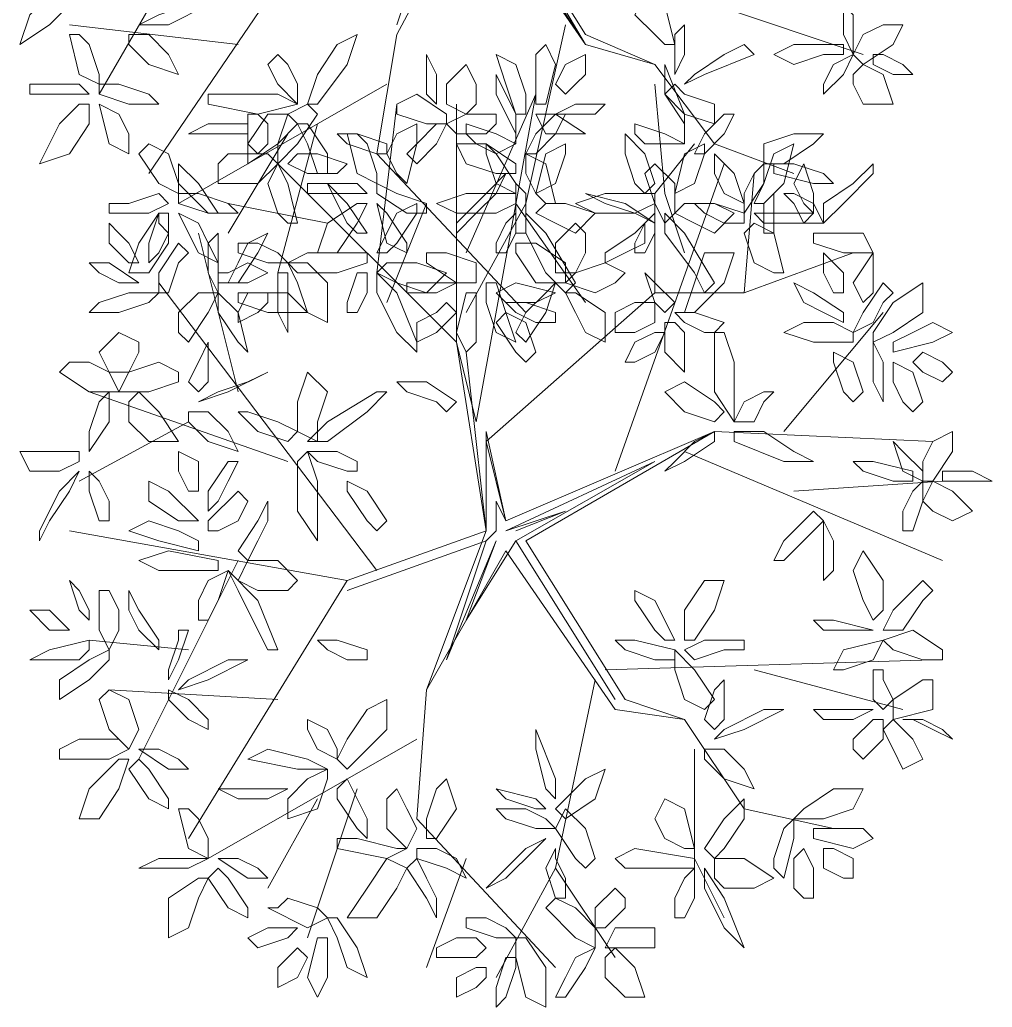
# Model space of a CAD drawing. Header units: millimetres. Extents: x 2529 to 2673, y 1639 to 1859.
# Drawn here: x 2563.107 to 2565.875, y 1702.096 to 1704.906 of the extents above; entities that cross this region are included whole.
import ezdxf

# ---------------------------------------------------------------- set-up
doc = ezdxf.new("R2010")
doc.units = ezdxf.units.MM
doc.layers.add('PDF_0', color=7, linetype='Continuous')

msp = doc.modelspace()

# ---------------------------------------------------------------- linework, layer by layer
at = {"layer": 'PDF_0', "lineweight": 9}
for points in [[(2564.1805, 1704.8918), (2564.3217, 1705.3154), (2564.237, 1705.8519), (2563.7286, 1706.3603)], [(2564.4064, 1705.3436), (2564.5476, 1705.4001), (2564.3782, 1705.3436), (2564.3499, 1705.4283), (2564.3782, 1705.3154), (2564.3499, 1705.2871), (2564.2087, 1704.9765), (2564.3782, 1705.3154), (2564.2652, 1705.0895), (2564.4064, 1705.3154), (2564.717, 1704.8353), (2564.4346, 1705.3154), (2564.717, 1704.8636), (2564.9147, 1704.7788)], [(2565.3101, 1704.4682), (2565.0841, 1704.5529), (2564.9147, 1704.7788), (2564.717, 1704.8353), (2564.4064, 1705.2871), (2564.1805, 1704.8636), (2564.124, 1704.5247), (2564.5476, 1704.0728)], [(2563.6439, 1705.2307), (2563.3333, 1704.6941)], [(2563.9546, 1705.1742), (2563.4745, 1704.4682)], [(2565.0841, 1704.9483), (2565.5077, 1704.8071)], [(2563.7286, 1704.8353), (2563.2486, 1704.8918)], [(2564.6606, 1704.8918), (2564.5476, 1704.3835), (2564.3782, 1704.0728)], [(2564.1522, 1704.7224), (2563.5592, 1704.3835)], [(2564.9147, 1704.7224), (2564.9429, 1704.4117), (2564.9994, 1704.2423)], [(2564.3782, 1704.2423), (2564.5758, 1704.6941), (2564.4064, 1703.7622), (2564.3499, 1703.9881), (2564.3499, 1704.6659)], [(2564.124, 1704.1858), (2564.1805, 1704.6659)], [(2563.9546, 1704.6094), (2563.8416, 1704.1858)], [(2563.8698, 1704.5812), (2563.7004, 1704.2988)], [(2565.1971, 1704.4682), (2565.1689, 1704.1293), (2564.9147, 1704.1293), (2564.9147, 1704.4117), (2565.0277, 1704.5529)], [(2565.423, 1702.6044), (2565.1689, 1702.6609), (2564.9994, 1702.915), (2564.8017, 1702.9433), (2564.4911, 1703.3951), (2564.2652, 1702.9997), (2564.4346, 1703.4516), (2564.3499, 1703.9881), (2563.8416, 1704.4964)], [(2564.8017, 1703.621), (2565.1124, 1704.4964)], [(2563.9828, 1704.327), (2563.7004, 1704.3835)], [(2564.2652, 1704.3835), (2564.1522, 1704.1011)], [(2564.5194, 1704.3835), (2564.717, 1704.1011)], [(2563.7286, 1703.8469), (2563.6157, 1704.2988)], [(2565.1689, 1704.1293), (2565.4795, 1704.2423)], [(2564.124, 1703.3386), (2563.5027, 1704.1576)], [(2564.9147, 1704.1293), (2564.4346, 1703.7057), (2564.4911, 1703.4798), (2565.0841, 1703.734), (2564.5476, 1703.4233), (2564.83, 1702.9715), (2564.9994, 1702.915)], [(2565.2818, 1703.734), (2565.5642, 1704.0728)], [(2564.3782, 1703.9599), (2564.4346, 1703.4516), (2564.4346, 1703.734), (2564.4911, 1703.4798), (2564.4629, 1703.5363), (2564.4629, 1703.4516), (2564.4346, 1703.4233), (2564.3217, 1703.0845), (2564.4629, 1703.4233), (2564.3782, 1703.1974), (2564.5194, 1703.4233), (2564.9147, 1703.6492), (2564.4911, 1703.4516), (2564.6606, 1703.508), (2564.5194, 1703.4516)], [(2563.8698, 1703.6492), (2563.305, 1703.8469)], [(2563.5874, 1703.7622), (2563.2768, 1703.5928)], [(2565.0841, 1703.734), (2565.7054, 1703.7057)], [(2564.9994, 1703.6775), (2565.7337, 1703.3669)], [(2565.3101, 1703.5645), (2565.7337, 1703.5928)], [(2563.2486, 1703.4516), (2564.0393, 1703.3104), (2563.5874, 1702.5761)], [(2564.4346, 1703.4516), (2564.0393, 1703.3104)], [(2564.4346, 1703.4233), (2564.0393, 1703.2821)], [(2564.5194, 1703.4233), (2564.8017, 1702.9715), (2564.5194, 1703.4233)], [(2563.7286, 1703.3669), (2563.4462, 1702.8021)], [(2563.5874, 1703.1127), (2563.305, 1703.1409)], [(2564.7735, 1703.0562), (2565.7054, 1703.0845)], [(2565.1971, 1703.0562), (2565.6207, 1702.9433)], [(2564.7453, 1703.028), (2564.6323, 1702.4914)], [(2563.8416, 1702.9715), (2563.3615, 1702.9997)], [(2564.2652, 1702.9997), (2564.237, 1702.6326), (2564.6323, 1702.209)], [(2564.237, 1702.8585), (2563.6439, 1702.5197)], [(2565.0277, 1702.8303), (2565.0277, 1702.5197), (2565.1124, 1702.3502)], [(2564.0675, 1702.7173), (2563.9263, 1702.2937)], [(2563.9546, 1702.6891), (2563.8134, 1702.4349)], [(2564.3782, 1702.5197), (2564.2652, 1702.209)], [(2564.8017, 1702.2373), (2564.6323, 1702.4914), (2564.4629, 1702.1808)]]:
    msp.add_lwpolyline(points, dxfattribs=at)
for points in [[(2563.2486, 1705.0048), (2563.2768, 1704.9765), (2563.1921, 1704.8918), (2563.1074, 1704.8353), (2563.1356, 1704.92), (2563.1921, 1704.9765)], [(2563.5874, 1704.9483), (2563.5027, 1704.92), (2563.4462, 1704.8918), (2563.531, 1704.8918), (2563.6439, 1704.9483), (2563.6439, 1704.9765)], [(2564.9147, 1704.8636), (2564.8582, 1704.92), (2564.8865, 1704.9765), (2564.9429, 1704.9483), (2564.9712, 1704.8353), (2564.9429, 1704.8353)], [(2565.4795, 1704.92), (2565.4513, 1704.9483), (2565.4513, 1704.8636), (2565.4795, 1704.8071), (2565.4795, 1704.8353)], [(2564.9712, 1704.8636), (2564.9994, 1704.8918), (2564.9994, 1704.8071), (2564.9712, 1704.7506), (2564.9712, 1704.7788)], [(2565.5077, 1704.8636), (2565.5642, 1704.8918), (2565.6207, 1704.8918), (2565.5925, 1704.8353), (2565.5077, 1704.7788), (2565.4795, 1704.8071)], [(2563.305, 1704.8353), (2563.3333, 1704.7506), (2563.3333, 1704.7224), (2563.2768, 1704.7506), (2563.2486, 1704.8636), (2563.2768, 1704.8636)], [(2563.418, 1704.8636), (2563.418, 1704.8353), (2563.4745, 1704.7788), (2563.5592, 1704.7506), (2563.531, 1704.8071), (2563.4745, 1704.8636)], [(2563.9546, 1704.7506), (2564.011, 1704.8353), (2564.0675, 1704.8636), (2564.0393, 1704.7788), (2563.9546, 1704.6659), (2563.9263, 1704.6659)], [(2564.5758, 1704.7224), (2564.5758, 1704.8071), (2564.6041, 1704.8353), (2564.6323, 1704.7788), (2564.6041, 1704.6659), (2564.5758, 1704.6659)], [(2565.1124, 1704.8071), (2565.0277, 1704.7506), (2564.9994, 1704.7224), (2565.0559, 1704.7506), (2565.1971, 1704.8071), (2565.1689, 1704.8353)], [(2565.3948, 1704.8071), (2565.3101, 1704.7788), (2565.2536, 1704.8071), (2565.3101, 1704.8353), (2565.4513, 1704.8353), (2565.4513, 1704.8071)], [(2563.8416, 1704.8071), (2563.8134, 1704.7788), (2563.8416, 1704.7224), (2563.8981, 1704.6659), (2563.8981, 1704.7224), (2563.8698, 1704.7788)], [(2564.2934, 1704.6659), (2564.2934, 1704.7506), (2564.2652, 1704.8071), (2564.2652, 1704.7788), (2564.2652, 1704.6941)], [(2564.5476, 1704.6376), (2564.5194, 1704.6376), (2564.4911, 1704.7224), (2564.4629, 1704.8071), (2564.5194, 1704.7788), (2564.5476, 1704.6941)], [(2564.6606, 1704.6941), (2564.6323, 1704.7224), (2564.6606, 1704.7788), (2564.717, 1704.8071), (2564.717, 1704.7506), (2564.6888, 1704.7224)], [(2565.3948, 1704.7224), (2565.3948, 1704.6941), (2565.4513, 1704.7506), (2565.4795, 1704.8071), (2565.423, 1704.7788)], [(2565.536, 1704.8071), (2565.536, 1704.7788), (2565.5925, 1704.7506), (2565.6489, 1704.7506), (2565.6207, 1704.7788), (2565.5642, 1704.8071)], [(2564.3782, 1704.6376), (2564.3217, 1704.6659), (2564.3217, 1704.7224), (2564.3782, 1704.7788), (2564.4064, 1704.7224), (2564.4064, 1704.6659)], [(2564.9429, 1704.6941), (2564.9994, 1704.6094), (2564.9994, 1704.5529), (2564.9994, 1704.6376), (2564.9429, 1704.7788), (2564.9429, 1704.7506)], [(2565.4795, 1704.7506), (2565.5077, 1704.7788), (2565.5642, 1704.7506), (2565.5925, 1704.6659), (2565.5077, 1704.6659), (2565.4795, 1704.7224)], [(2564.4629, 1704.6941), (2564.4629, 1704.7506), (2564.5194, 1704.6376), (2564.5194, 1704.5529), (2564.5194, 1704.5812)], [(2563.1921, 1704.7224), (2563.2768, 1704.7224), (2563.305, 1704.6941), (2563.2486, 1704.6941), (2563.1356, 1704.6941), (2563.1356, 1704.7224)], [(2563.3898, 1704.7224), (2563.4745, 1704.6941), (2563.5027, 1704.6659), (2563.418, 1704.6659), (2563.3333, 1704.6941), (2563.3333, 1704.7224)], [(2564.9712, 1704.7224), (2564.9429, 1704.6941), (2564.9994, 1704.6376), (2565.0841, 1704.6094), (2565.0841, 1704.6659), (2564.9994, 1704.6941)], [(2563.7004, 1704.6941), (2563.8416, 1704.6941), (2563.8981, 1704.6659), (2563.7851, 1704.6376), (2563.6439, 1704.6659), (2563.6439, 1704.6941)], [(2564.2652, 1704.6094), (2564.1805, 1704.6376), (2564.1805, 1704.6659), (2564.237, 1704.6941), (2564.3217, 1704.6376), (2564.3217, 1704.6094)], [(2563.305, 1704.6659), (2563.2768, 1704.6659), (2563.2203, 1704.6094), (2563.1638, 1704.4964), (2563.2486, 1704.5247), (2563.305, 1704.6094)], [(2563.3898, 1704.6376), (2563.3333, 1704.6659), (2563.3615, 1704.5529), (2563.418, 1704.5247), (2563.418, 1704.5812)], [(2563.9263, 1704.6659), (2563.9546, 1704.6376), (2563.8981, 1704.5529), (2563.8416, 1704.4964), (2563.8416, 1704.5529), (2563.8698, 1704.6376)], [(2564.7453, 1704.6376), (2564.7735, 1704.6659), (2564.6888, 1704.6659), (2564.6323, 1704.6376), (2564.6888, 1704.6376)], [(2563.8134, 1704.6094), (2563.8134, 1704.5529), (2563.7851, 1704.5247), (2563.7569, 1704.5529), (2563.7569, 1704.6376), (2563.7851, 1704.6376)], [(2563.8698, 1704.6376), (2563.8981, 1704.6094), (2563.8416, 1704.5529), (2563.7569, 1704.4964), (2563.7569, 1704.5529), (2563.8134, 1704.6376)], [(2564.4346, 1704.5812), (2564.3499, 1704.5812), (2564.3217, 1704.6094), (2564.3782, 1704.6376), (2564.4629, 1704.6376), (2564.4629, 1704.6094)], [(2564.5476, 1704.5247), (2564.5758, 1704.5247), (2564.6323, 1704.5812), (2564.6606, 1704.6376), (2564.6323, 1704.6376), (2564.5758, 1704.5812)], [(2564.6606, 1704.5812), (2564.717, 1704.5812), (2564.6323, 1704.6376), (2564.5758, 1704.6376), (2564.6041, 1704.5812)], [(2565.0277, 1704.5247), (2565.0559, 1704.5247), (2565.1124, 1704.5812), (2565.1406, 1704.6376), (2565.1124, 1704.6376), (2565.0559, 1704.5812)], [(2563.7004, 1704.5812), (2563.6157, 1704.5812), (2563.5874, 1704.5812), (2563.6439, 1704.6094), (2563.7569, 1704.6094), (2563.7569, 1704.5812)], [(2563.9263, 1704.5529), (2563.9546, 1704.4682), (2563.9828, 1704.4682), (2563.9828, 1704.5247), (2563.9263, 1704.6094), (2563.8981, 1704.6094)], [(2564.1522, 1704.5247), (2564.1805, 1704.5812), (2564.237, 1704.6094), (2564.237, 1704.5529), (2564.2087, 1704.44), (2564.1805, 1704.4682)], [(2564.237, 1704.5529), (2564.2934, 1704.6094), (2564.3217, 1704.6094), (2564.2934, 1704.5529), (2564.237, 1704.4964), (2564.2087, 1704.5247)], [(2564.4064, 1704.5529), (2564.4629, 1704.5247), (2564.5194, 1704.5529), (2564.4629, 1704.5812), (2564.3782, 1704.6094), (2564.3782, 1704.5812)], [(2564.8865, 1704.5529), (2564.9429, 1704.5529), (2564.9994, 1704.5529), (2564.9429, 1704.5812), (2564.8582, 1704.6094), (2564.8582, 1704.5812)], [(2564.124, 1704.5247), (2564.0393, 1704.5529), (2564.011, 1704.5812), (2564.0675, 1704.5812), (2564.1522, 1704.5529), (2564.1522, 1704.5247)], [(2564.0958, 1704.5529), (2564.124, 1704.4682), (2564.124, 1704.44), (2564.0675, 1704.4682), (2564.0393, 1704.5812), (2564.0675, 1704.5812)], [(2564.8582, 1704.44), (2564.83, 1704.5247), (2564.83, 1704.5812), (2564.8865, 1704.5247), (2564.9147, 1704.44), (2564.8865, 1704.4117)], [(2565.2253, 1704.4964), (2565.2253, 1704.5529), (2565.3101, 1704.5812), (2565.3948, 1704.5812), (2565.3665, 1704.5529), (2565.2818, 1704.4964)], [(2563.531, 1704.5247), (2563.5592, 1704.44), (2563.5592, 1704.4117), (2563.5027, 1704.44), (2563.4462, 1704.5247), (2563.4745, 1704.5529)], [(2564.5194, 1704.4682), (2564.5194, 1704.4964), (2564.4346, 1704.5529), (2564.3499, 1704.5529), (2564.3782, 1704.4964), (2564.4629, 1704.4682)], [(2564.4629, 1704.44), (2564.4346, 1704.5247), (2564.4346, 1704.5529), (2564.4629, 1704.5247), (2564.5194, 1704.44), (2564.5194, 1704.4117)], [(2564.6323, 1704.44), (2564.5758, 1704.4117), (2564.6041, 1704.5247), (2564.6606, 1704.5529), (2564.6606, 1704.5247)], [(2565.0277, 1704.44), (2564.9712, 1704.4117), (2564.9994, 1704.5247), (2565.0559, 1704.5529), (2565.0559, 1704.5247)], [(2565.1971, 1704.3835), (2565.2253, 1704.3835), (2565.2818, 1704.44), (2565.3101, 1704.5529), (2565.2536, 1704.5247), (2565.2253, 1704.44)], [(2563.7004, 1704.5247), (2563.8134, 1704.5247), (2563.8416, 1704.4964), (2563.7851, 1704.44), (2563.6722, 1704.44), (2563.6722, 1704.4964)], [(2563.8698, 1704.4964), (2563.8981, 1704.5247), (2563.9546, 1704.5247), (2564.0393, 1704.4964), (2564.011, 1704.4682), (2563.9263, 1704.4682)], [(2564.5758, 1704.4117), (2564.5476, 1704.4682), (2564.5476, 1704.5247), (2564.6041, 1704.4964), (2564.6323, 1704.3835), (2564.6041, 1704.3835)], [(2565.1124, 1704.4117), (2565.1689, 1704.3835), (2565.1406, 1704.4682), (2565.0841, 1704.5247), (2565.0841, 1704.4682)], [(2563.6157, 1704.3835), (2563.5592, 1704.44), (2563.5592, 1704.4964), (2563.6157, 1704.44), (2563.6722, 1704.3552), (2563.6439, 1704.3552)], [(2563.8416, 1704.3552), (2563.8134, 1704.44), (2563.8416, 1704.4964), (2563.8698, 1704.44), (2563.8981, 1704.327), (2563.8698, 1704.327)], [(2564.9429, 1704.327), (2564.9712, 1704.3552), (2564.9712, 1704.44), (2564.9147, 1704.4964), (2564.8865, 1704.4682), (2564.9147, 1704.3835)], [(2565.1689, 1704.4117), (2565.1689, 1704.3552), (2565.2253, 1704.44), (2565.2253, 1704.4964), (2565.1971, 1704.4682)], [(2565.3101, 1704.4964), (2565.3948, 1704.4682), (2565.423, 1704.44), (2565.3665, 1704.44), (2565.2536, 1704.4682), (2565.2536, 1704.4964)], [(2565.3101, 1704.44), (2565.3383, 1704.4964), (2565.3665, 1704.4117), (2565.3665, 1704.3552), (2565.3383, 1704.3835)], [(2565.4795, 1704.44), (2565.3948, 1704.3835), (2565.3948, 1704.327), (2565.4513, 1704.3835), (2565.536, 1704.4682), (2565.536, 1704.4964)], [(2564.4064, 1704.3552), (2564.4629, 1704.4117), (2564.4911, 1704.4682), (2564.4346, 1704.4117), (2564.3499, 1704.327), (2564.3499, 1704.2988)], [(2563.9828, 1704.44), (2564.0675, 1704.44), (2564.0958, 1704.4117), (2564.0393, 1704.4117), (2563.9263, 1704.4117), (2563.9263, 1704.44)], [(2564.0393, 1704.327), (2564.011, 1704.3835), (2563.9828, 1704.44), (2564.0393, 1704.3835), (2564.0958, 1704.2988), (2564.0675, 1704.2988)], [(2564.1805, 1704.4117), (2564.2652, 1704.3835), (2564.2652, 1704.3552), (2564.2087, 1704.3552), (2564.124, 1704.4117), (2564.124, 1704.44)], [(2564.5476, 1704.327), (2564.5476, 1704.4117), (2564.5194, 1704.44), (2564.5194, 1704.3835), (2564.5194, 1704.2988), (2564.5476, 1704.2988)], [(2563.418, 1704.3835), (2563.5027, 1704.4117), (2563.531, 1704.3835), (2563.4745, 1704.3552), (2563.3615, 1704.3552), (2563.3615, 1704.3835)], [(2563.6157, 1704.4117), (2563.7004, 1704.3835), (2563.7286, 1704.3552), (2563.6439, 1704.3552), (2563.5592, 1704.3835), (2563.5592, 1704.4117)], [(2564.4629, 1704.3552), (2564.3499, 1704.3552), (2564.2934, 1704.3835), (2564.3782, 1704.4117), (2564.5194, 1704.4117), (2564.5194, 1704.3835)], [(2564.8582, 1704.3552), (2564.7453, 1704.3552), (2564.6888, 1704.3835), (2564.7735, 1704.4117), (2564.9147, 1704.4117), (2564.9147, 1704.3835)], [(2564.7735, 1704.3835), (2564.717, 1704.4117), (2564.83, 1704.3835), (2564.9147, 1704.327), (2564.8582, 1704.3552)], [(2565.2253, 1704.327), (2565.2253, 1704.3835), (2565.2536, 1704.4117), (2565.2536, 1704.3835), (2565.2536, 1704.2988), (2565.2253, 1704.2988)], [(2565.2818, 1704.4117), (2565.3101, 1704.4117), (2565.3665, 1704.3835), (2565.3948, 1704.327), (2565.3383, 1704.327), (2565.3101, 1704.3835)], [(2564.0958, 1704.3835), (2564.0675, 1704.3835), (2563.9828, 1704.327), (2563.9546, 1704.2423), (2564.011, 1704.2423), (2564.0675, 1704.327)], [(2564.1805, 1704.2705), (2564.237, 1704.3552), (2564.237, 1704.3835), (2564.1805, 1704.3552), (2564.124, 1704.2423), (2564.1522, 1704.2423)], [(2564.1522, 1704.3552), (2564.124, 1704.3835), (2564.1522, 1704.2705), (2564.2087, 1704.2423), (2564.2087, 1704.2705)], [(2564.5758, 1704.3552), (2564.6041, 1704.3835), (2564.6606, 1704.3835), (2564.7453, 1704.3552), (2564.6888, 1704.2988), (2564.6323, 1704.327)], [(2564.9712, 1704.3552), (2564.9994, 1704.3835), (2565.0841, 1704.3835), (2565.1406, 1704.3552), (2565.0841, 1704.2988), (2565.0277, 1704.327)], [(2565.1124, 1704.327), (2565.0559, 1704.3552), (2565.0277, 1704.3835), (2565.0841, 1704.3835), (2565.1689, 1704.3552), (2565.1689, 1704.327)], [(2563.531, 1704.3552), (2563.5027, 1704.3552), (2563.4462, 1704.2705), (2563.418, 1704.1858), (2563.4745, 1704.1858), (2563.531, 1704.2705)], [(2563.531, 1704.2988), (2563.5027, 1704.2423), (2563.4745, 1704.214), (2563.4745, 1704.2705), (2563.5027, 1704.3552), (2563.5027, 1704.327)], [(2563.6157, 1704.327), (2563.5592, 1704.3552), (2563.6157, 1704.2423), (2563.6722, 1704.214), (2563.6439, 1704.2705)], [(2564.4629, 1704.2423), (2564.4911, 1704.2423), (2564.5194, 1704.2988), (2564.5194, 1704.3552), (2564.4911, 1704.327), (2564.4629, 1704.2705)], [(2564.6041, 1704.1858), (2564.5476, 1704.2988), (2564.5476, 1704.3552), (2564.6041, 1704.2988), (2564.6888, 1704.1576), (2564.6606, 1704.1293)], [(2564.8582, 1704.2423), (2564.8865, 1704.2423), (2564.9147, 1704.2988), (2564.9147, 1704.3552), (2564.8865, 1704.327), (2564.8582, 1704.2705)], [(2565.0277, 1704.1858), (2564.9429, 1704.2988), (2564.9429, 1704.3552), (2564.9994, 1704.2988), (2565.0841, 1704.1576), (2565.0559, 1704.1293)], [(2565.3383, 1704.327), (2565.3665, 1704.3552), (2565.2536, 1704.3552), (2565.1971, 1704.3552), (2565.2253, 1704.327)], [(2563.4462, 1704.214), (2563.418, 1704.214), (2563.3615, 1704.2705), (2563.3615, 1704.327), (2563.3898, 1704.2988), (2563.418, 1704.2705)], [(2564.717, 1704.2423), (2564.6888, 1704.1858), (2564.6323, 1704.1858), (2564.6323, 1704.2705), (2564.6888, 1704.327), (2564.717, 1704.2988)], [(2564.83, 1704.2423), (2564.8865, 1704.2705), (2564.8865, 1704.327), (2564.8582, 1704.2988), (2564.7735, 1704.2423), (2564.7735, 1704.214)], [(2565.1971, 1704.214), (2565.1689, 1704.2988), (2565.1971, 1704.327), (2565.2536, 1704.2988), (2565.2818, 1704.1858), (2565.2536, 1704.1858)], [(2563.6439, 1704.1858), (2563.6439, 1704.2705), (2563.6722, 1704.2988), (2563.6722, 1704.2423), (2563.6722, 1704.1576), (2563.6722, 1704.1293)], [(2563.7286, 1704.214), (2563.7569, 1704.2705), (2563.8134, 1704.2988), (2563.7851, 1704.2423), (2563.7286, 1704.1576), (2563.7004, 1704.1576)], [(2565.3665, 1704.2988), (2565.3665, 1704.2705), (2565.4513, 1704.2423), (2565.536, 1704.2423), (2565.5077, 1704.2988), (2565.423, 1704.2988)], [(2563.5592, 1704.214), (2563.531, 1704.1293), (2563.5027, 1704.1293), (2563.5027, 1704.1858), (2563.5592, 1704.2705), (2563.5874, 1704.2423)], [(2563.7851, 1704.2705), (2563.8416, 1704.2423), (2563.8698, 1704.214), (2563.8134, 1704.214), (2563.7286, 1704.2423), (2563.7286, 1704.2705)], [(2564.5758, 1704.2705), (2564.6606, 1704.214), (2564.6606, 1704.1576), (2564.5758, 1704.1576), (2564.5194, 1704.2423), (2564.5194, 1704.2705)], [(2564.011, 1704.1858), (2563.8981, 1704.1858), (2563.8698, 1704.214), (2563.9263, 1704.2423), (2564.0958, 1704.2423), (2564.0958, 1704.214)], [(2564.3217, 1704.2423), (2564.4064, 1704.214), (2564.4064, 1704.1576), (2564.3499, 1704.1576), (2564.2652, 1704.214), (2564.2652, 1704.2423)], [(2564.9994, 1704.0728), (2565.0277, 1704.0728), (2565.1124, 1704.1576), (2565.1406, 1704.2423), (2565.0559, 1704.2423), (2565.0277, 1704.1576)], [(2565.4513, 1704.1293), (2565.423, 1704.1293), (2565.3948, 1704.1858), (2565.3948, 1704.2423), (2565.423, 1704.214), (2565.4513, 1704.1858)], [(2565.536, 1704.1858), (2565.536, 1704.2423), (2565.4795, 1704.1576), (2565.5077, 1704.1011), (2565.536, 1704.1293)], [(2563.3898, 1704.1576), (2563.4462, 1704.1576), (2563.3615, 1704.214), (2563.305, 1704.214), (2563.3333, 1704.1858)], [(2563.7004, 1704.1858), (2563.7569, 1704.214), (2563.8134, 1704.1858), (2563.7569, 1704.1576), (2563.6722, 1704.1576), (2563.6722, 1704.1858)], [(2563.8698, 1704.214), (2563.9263, 1704.214), (2563.9828, 1704.1576), (2563.9828, 1704.0446), (2563.9263, 1704.0728), (2563.8981, 1704.1576)], [(2564.124, 1704.1858), (2564.1522, 1704.214), (2564.237, 1704.214), (2564.3217, 1704.1858), (2564.2652, 1704.1293), (2564.1805, 1704.1576)], [(2564.83, 1704.1858), (2564.8017, 1704.1576), (2564.7453, 1704.1293), (2564.6606, 1704.1576), (2564.6888, 1704.1858), (2564.7735, 1704.214)], [(2563.8698, 1704.1293), (2563.8698, 1704.0446), (2563.8698, 1704.0164), (2563.8416, 1704.0728), (2563.8416, 1704.1858), (2563.8698, 1704.1858)], [(2564.0393, 1704.0728), (2564.0675, 1704.0728), (2564.0958, 1704.1293), (2564.0958, 1704.1858), (2564.0675, 1704.1858), (2564.0393, 1704.1011)], [(2564.1805, 1704.0164), (2564.124, 1704.1293), (2564.124, 1704.1858), (2564.1805, 1704.1293), (2564.237, 1703.9881), (2564.237, 1703.9599)], [(2564.9147, 1704.1576), (2564.8865, 1704.1858), (2564.9147, 1704.1011), (2564.9429, 1704.0728), (2564.9712, 1704.1011)], [(2564.237, 1704.1576), (2564.3217, 1704.1576), (2564.3499, 1704.1576), (2564.2934, 1704.1293), (2564.2087, 1704.1293), (2564.2087, 1704.1576)], [(2564.4346, 1704.1576), (2564.4629, 1704.1576), (2564.4911, 1704.0728), (2564.5194, 1703.9881), (2564.4629, 1704.0164), (2564.4346, 1704.1011)], [(2564.5758, 1704.1011), (2564.6323, 1704.1293), (2564.5194, 1704.1576), (2564.4629, 1704.1293), (2564.4911, 1704.1011)], [(2564.5476, 1704.0728), (2564.6041, 1704.1293), (2564.6323, 1704.1576), (2564.6041, 1704.0728), (2564.5476, 1703.9881), (2564.5194, 1704.0164)], [(2565.3948, 1704.0728), (2565.3383, 1704.1011), (2565.3101, 1704.1576), (2565.3665, 1704.1293), (2565.4513, 1704.0728), (2565.4513, 1704.0446)], [(2565.5642, 1704.1011), (2565.536, 1704.0446), (2565.4795, 1704.0164), (2565.5077, 1704.0728), (2565.5642, 1704.1576), (2565.5925, 1704.1293)], [(2565.536, 1703.9881), (2565.536, 1704.0164), (2565.5925, 1704.1011), (2565.6772, 1704.1576), (2565.6772, 1704.0728), (2565.5925, 1704.0164)], [(2563.5027, 1704.1293), (2563.4745, 1704.1011), (2563.3898, 1704.0728), (2563.305, 1704.0728), (2563.3333, 1704.1011), (2563.418, 1704.1293)], [(2563.5592, 1704.0728), (2563.6157, 1704.1293), (2563.6722, 1704.1293), (2563.6439, 1704.0728), (2563.5874, 1703.9881), (2563.5592, 1704.0164)], [(2563.7286, 1703.9881), (2563.7569, 1703.9599), (2563.7286, 1704.0728), (2563.6722, 1704.1293), (2563.6722, 1704.0728)], [(2563.7286, 1704.1293), (2563.7286, 1704.1011), (2563.8134, 1704.0728), (2563.9263, 1704.0728), (2563.8698, 1704.1293), (2563.7851, 1704.1293)], [(2563.8134, 1704.1293), (2563.8134, 1704.1011), (2563.7851, 1704.0728), (2563.7286, 1704.0446), (2563.7286, 1704.0728), (2563.7569, 1704.1293)], [(2564.4064, 1704.0728), (2564.4064, 1703.9881), (2564.3782, 1703.9599), (2564.3499, 1704.0164), (2564.3782, 1704.1293), (2564.4064, 1704.1293)], [(2564.6606, 1704.1293), (2564.6888, 1704.1293), (2564.7735, 1704.0728), (2564.7735, 1703.9881), (2564.717, 1704.0164), (2564.6888, 1704.0728)], [(2564.3217, 1704.1011), (2564.3499, 1704.0728), (2564.2934, 1704.0164), (2564.237, 1703.9881), (2564.237, 1704.0446), (2564.2934, 1704.0728)], [(2564.5758, 1704.0446), (2564.5194, 1704.0728), (2564.4911, 1704.1011), (2564.5476, 1704.1011), (2564.6323, 1704.0728), (2564.6323, 1704.0446)], [(2564.9147, 1704.1011), (2564.9147, 1704.0446), (2564.8582, 1704.0164), (2564.8017, 1704.0164), (2564.8017, 1704.0728), (2564.8582, 1704.1011)], [(2564.5194, 1703.9599), (2564.4629, 1704.0446), (2564.4911, 1704.0728), (2564.5476, 1704.0446), (2564.5758, 1703.9599), (2564.5476, 1703.9316)], [(2565.0559, 1704.0164), (2564.9994, 1704.0446), (2564.9712, 1704.0728), (2565.0277, 1704.0728), (2565.1124, 1704.0446), (2565.0841, 1704.0164)], [(2564.9994, 1704.0164), (2564.9994, 1703.9316), (2564.9994, 1703.9034), (2564.9429, 1703.9599), (2564.9429, 1704.0446), (2564.9712, 1704.0446)], [(2565.4795, 1704.0164), (2565.4795, 1703.9881), (2565.3665, 1703.9881), (2565.2818, 1704.0164), (2565.3383, 1704.0446), (2565.423, 1704.0446)], [(2565.6489, 1704.0164), (2565.7054, 1704.0446), (2565.7619, 1704.0164), (2565.7054, 1703.9881), (2565.5925, 1703.9599), (2565.5925, 1703.9881)], [(2563.4462, 1703.9599), (2563.418, 1703.9034), (2563.3615, 1703.9034), (2563.3333, 1703.9599), (2563.3898, 1704.0164), (2563.4462, 1703.9881)], [(2564.9429, 1704.0164), (2564.9147, 1704.0164), (2564.8582, 1703.9881), (2564.83, 1703.9316), (2564.8582, 1703.9316), (2564.9147, 1703.9599)], [(2565.1406, 1703.9316), (2565.1406, 1703.8187), (2565.1406, 1703.7622), (2565.0841, 1703.8469), (2565.0841, 1704.0164), (2565.1124, 1704.0164)], [(2563.6157, 1703.9316), (2563.6439, 1703.9881), (2563.6439, 1703.8752), (2563.6157, 1703.8469), (2563.5874, 1703.8752)], [(2565.536, 1703.8752), (2565.5642, 1703.8187), (2565.5642, 1703.9316), (2565.536, 1703.9881), (2565.536, 1703.9316)], [(2565.4513, 1703.8469), (2565.423, 1703.9316), (2565.423, 1703.9599), (2565.4795, 1703.9316), (2565.5077, 1703.8469), (2565.4795, 1703.8187)], [(2565.6489, 1703.9316), (2565.6772, 1703.9599), (2565.7337, 1703.9316), (2565.7619, 1703.9034), (2565.7337, 1703.8752), (2565.6772, 1703.9034)], [(2563.305, 1703.9316), (2563.3615, 1703.9034), (2563.3898, 1703.8469), (2563.305, 1703.8469), (2563.2203, 1703.9034), (2563.2486, 1703.9316)], [(2563.5592, 1703.9034), (2563.5592, 1703.8752), (2563.4745, 1703.8469), (2563.3898, 1703.8469), (2563.418, 1703.9034), (2563.5027, 1703.9316)], [(2565.6207, 1703.8187), (2565.5925, 1703.8752), (2565.5925, 1703.9316), (2565.6489, 1703.9034), (2565.6772, 1703.8187), (2565.6489, 1703.7904)], [(2563.7569, 1703.8752), (2563.8134, 1703.9034), (2563.7004, 1703.8469), (2563.6157, 1703.8187), (2563.6722, 1703.8469)], [(2563.9546, 1703.7057), (2563.8981, 1703.734), (2563.8981, 1703.8187), (2563.9263, 1703.9034), (2563.9828, 1703.8469), (2563.9546, 1703.7622)], [(2564.2934, 1703.8187), (2564.2087, 1703.8469), (2564.1805, 1703.8752), (2564.2652, 1703.8752), (2564.3499, 1703.8187), (2564.3217, 1703.7904)], [(2565.1124, 1703.7904), (2565.0841, 1703.7622), (2564.9994, 1703.7904), (2564.9429, 1703.8469), (2564.9994, 1703.8752), (2565.0841, 1703.8187)], [(2563.305, 1703.734), (2563.305, 1703.6775), (2563.3615, 1703.7622), (2563.3615, 1703.8469), (2563.3333, 1703.8187)], [(2563.418, 1703.8187), (2563.4462, 1703.8469), (2563.5027, 1703.7904), (2563.5592, 1703.7057), (2563.4745, 1703.7057), (2563.418, 1703.7622)], [(2564.0958, 1703.7904), (2563.9828, 1703.7057), (2563.9263, 1703.7057), (2563.9828, 1703.7622), (2564.124, 1703.8469), (2564.1522, 1703.8469)], [(2565.2536, 1703.8469), (2565.2253, 1703.8469), (2565.1689, 1703.8187), (2565.1406, 1703.7622), (2565.1971, 1703.7622), (2565.2253, 1703.8187)], [(2563.5874, 1703.7904), (2563.5874, 1703.7622), (2563.6439, 1703.7057), (2563.7286, 1703.6775), (2563.7004, 1703.734), (2563.6439, 1703.7904)], [(2563.8416, 1703.7622), (2563.7569, 1703.7904), (2563.7286, 1703.7904), (2563.7851, 1703.734), (2563.8698, 1703.7057), (2563.8981, 1703.734)], [(2565.0277, 1703.7057), (2564.9712, 1703.6492), (2564.9429, 1703.621), (2564.9994, 1703.6492), (2565.0841, 1703.7057), (2565.0841, 1703.734)], [(2565.2253, 1703.734), (2565.3101, 1703.6775), (2565.3665, 1703.6492), (2565.2818, 1703.6492), (2565.1406, 1703.7057), (2565.1406, 1703.734)], [(2565.6772, 1703.6492), (2565.7054, 1703.7057), (2565.7619, 1703.734), (2565.7619, 1703.6775), (2565.7054, 1703.5928), (2565.6772, 1703.5928)], [(2565.6207, 1703.6775), (2565.5925, 1703.7057), (2565.6207, 1703.621), (2565.6772, 1703.5928), (2565.6772, 1703.621)], [(2563.2768, 1703.6492), (2563.2768, 1703.6775), (2563.1921, 1703.6775), (2563.1074, 1703.6775), (2563.1356, 1703.621), (2563.2203, 1703.621)], [(2563.6157, 1703.5645), (2563.5874, 1703.5645), (2563.5592, 1703.621), (2563.5592, 1703.6775), (2563.6157, 1703.6492), (2563.6157, 1703.5928)], [(2563.9546, 1703.5928), (2563.9546, 1703.4798), (2563.9546, 1703.4233), (2563.8981, 1703.508), (2563.8981, 1703.6492), (2563.9263, 1703.6775)], [(2564.0675, 1703.621), (2564.0675, 1703.6492), (2564.011, 1703.6775), (2563.9263, 1703.6775), (2563.9546, 1703.6492), (2564.0393, 1703.621)], [(2563.7004, 1703.5928), (2563.6722, 1703.5363), (2563.6439, 1703.508), (2563.6439, 1703.5645), (2563.7004, 1703.6492), (2563.7286, 1703.6492)], [(2565.5925, 1703.5928), (2565.5077, 1703.621), (2565.4795, 1703.6492), (2565.536, 1703.6492), (2565.6489, 1703.621), (2565.6489, 1703.5928)], [(2563.1921, 1703.4798), (2563.2486, 1703.5645), (2563.2768, 1703.621), (2563.2203, 1703.5645), (2563.1638, 1703.4516), (2563.1638, 1703.4233)], [(2563.3615, 1703.5363), (2563.3333, 1703.5928), (2563.305, 1703.621), (2563.305, 1703.5645), (2563.3333, 1703.4798), (2563.3615, 1703.4798)], [(2565.7337, 1703.621), (2565.7337, 1703.5928), (2565.7901, 1703.5928), (2565.8749, 1703.5928), (2565.8184, 1703.621), (2565.7619, 1703.621)], [(2563.5592, 1703.4798), (2563.4745, 1703.5363), (2563.4745, 1703.5928), (2563.531, 1703.5645), (2563.6157, 1703.4798), (2563.5874, 1703.4798)], [(2564.0958, 1703.4798), (2564.0393, 1703.5645), (2564.0393, 1703.5928), (2564.0958, 1703.5645), (2564.1522, 1703.4798), (2564.124, 1703.4516)], [(2565.6207, 1703.508), (2565.6489, 1703.5645), (2565.6772, 1703.5928), (2565.6772, 1703.5363), (2565.6489, 1703.4516), (2565.6207, 1703.4516)], [(2565.6772, 1703.5363), (2565.7054, 1703.5928), (2565.7619, 1703.5645), (2565.8184, 1703.508), (2565.7619, 1703.4798), (2565.7054, 1703.508)], [(2563.7286, 1703.4798), (2563.6722, 1703.4516), (2563.6439, 1703.4516), (2563.6439, 1703.4798), (2563.7286, 1703.5645), (2563.7569, 1703.5363)], [(2563.7851, 1703.4233), (2563.8134, 1703.4798), (2563.8134, 1703.5363), (2563.7851, 1703.4798), (2563.7286, 1703.3951), (2563.7569, 1703.3669)], [(2565.3665, 1703.4516), (2565.2818, 1703.3669), (2565.2536, 1703.3669), (2565.2818, 1703.4233), (2565.3665, 1703.508), (2565.3948, 1703.4798)], [(2563.6157, 1703.4233), (2563.6157, 1703.3951), (2563.5027, 1703.4233), (2563.418, 1703.4516), (2563.4745, 1703.4798), (2563.5592, 1703.4516)], [(2565.423, 1703.4233), (2565.3948, 1703.4798), (2565.3948, 1703.3669), (2565.3948, 1703.3104), (2565.423, 1703.3386)], [(2563.6157, 1703.3386), (2563.5027, 1703.3386), (2563.4462, 1703.3669), (2563.531, 1703.3951), (2563.6722, 1703.3669), (2563.6722, 1703.3386)], [(2565.536, 1703.1974), (2565.5642, 1703.2257), (2565.5642, 1703.3104), (2565.5077, 1703.3951), (2565.4795, 1703.3386), (2565.5077, 1703.2539)], [(2563.7286, 1703.3104), (2563.7569, 1703.3669), (2563.8416, 1703.3669), (2563.8981, 1703.3104), (2563.8698, 1703.2821), (2563.7851, 1703.2821)], [(2563.6157, 1703.1974), (2563.6439, 1703.1974), (2563.6722, 1703.2539), (2563.7004, 1703.3386), (2563.6439, 1703.3104), (2563.6157, 1703.2539)], [(2563.7851, 1703.1692), (2563.7286, 1703.2821), (2563.7004, 1703.3386), (2563.7851, 1703.2539), (2563.8416, 1703.1127), (2563.8134, 1703.1127)], [(2563.2768, 1703.2821), (2563.2486, 1703.3104), (2563.2768, 1703.2257), (2563.305, 1703.1974), (2563.305, 1703.2257)], [(2564.9994, 1703.1409), (2565.0277, 1703.1409), (2565.0841, 1703.2257), (2565.1124, 1703.3104), (2565.0559, 1703.3104), (2564.9994, 1703.2257)], [(2565.6772, 1703.2539), (2565.6207, 1703.1692), (2565.5642, 1703.1692), (2565.5925, 1703.2257), (2565.6772, 1703.3104), (2565.7054, 1703.2821)], [(2563.3898, 1703.2257), (2563.3898, 1703.1692), (2563.3615, 1703.1127), (2563.3333, 1703.1692), (2563.3333, 1703.2821), (2563.3615, 1703.2821)], [(2563.4462, 1703.1692), (2563.418, 1703.2257), (2563.418, 1703.2821), (2563.4462, 1703.2257), (2563.5027, 1703.1409), (2563.5027, 1703.1127)], [(2564.9147, 1703.1692), (2564.8582, 1703.2539), (2564.8582, 1703.2821), (2564.9147, 1703.2539), (2564.9712, 1703.1409), (2564.9429, 1703.1409)], [(2563.2486, 1703.1692), (2563.1921, 1703.1692), (2563.1356, 1703.2257), (2563.1921, 1703.2257), (2563.2203, 1703.1974)], [(2565.4795, 1703.1692), (2565.536, 1703.1692), (2565.423, 1703.1974), (2565.3665, 1703.1974), (2565.3948, 1703.1692)], [(2563.5592, 1703.1409), (2563.531, 1703.0562), (2563.531, 1703.028), (2563.5592, 1703.0845), (2563.5874, 1703.1692), (2563.5592, 1703.1692)], [(2565.6772, 1703.0845), (2565.5925, 1703.1127), (2565.5642, 1703.1409), (2565.6489, 1703.1692), (2565.7337, 1703.1127), (2565.7337, 1703.0845)], [(2563.2768, 1703.0845), (2563.1921, 1703.0845), (2563.1356, 1703.0845), (2563.1921, 1703.1127), (2563.305, 1703.1409), (2563.305, 1703.1127)], [(2564.0393, 1703.0845), (2563.9828, 1703.1127), (2563.9546, 1703.1409), (2564.011, 1703.1409), (2564.0958, 1703.1127), (2564.0958, 1703.0845)], [(2564.9147, 1703.0845), (2564.83, 1703.1127), (2564.8017, 1703.1409), (2564.8582, 1703.1409), (2564.9712, 1703.1127), (2564.9712, 1703.0845)], [(2565.1124, 1703.1127), (2565.0277, 1703.0845), (2564.9994, 1703.1127), (2565.0559, 1703.1409), (2565.1689, 1703.1409), (2565.1689, 1703.1127)], [(2565.536, 1703.0845), (2565.5642, 1703.1409), (2565.4513, 1703.1127), (2565.423, 1703.0562), (2565.4513, 1703.0562)], [(2563.3615, 1703.1127), (2563.3615, 1703.0845), (2563.305, 1703.028), (2563.2203, 1702.9715), (2563.2203, 1703.028), (2563.305, 1703.0845)], [(2564.9994, 1702.9715), (2564.9712, 1703.0562), (2564.9712, 1703.1127), (2565.0277, 1703.0562), (2565.0841, 1702.9715), (2565.0559, 1702.9433)], [(2563.7004, 1703.0845), (2563.7569, 1703.0845), (2563.6439, 1703.028), (2563.5592, 1702.9997), (2563.5874, 1703.028)], [(2565.5642, 1703.028), (2565.5925, 1702.9715), (2565.5642, 1702.9433), (2565.536, 1702.9715), (2565.536, 1703.0562), (2565.5642, 1703.0562)], [(2565.0841, 1702.9997), (2565.1124, 1703.028), (2565.1124, 1702.915), (2565.0841, 1702.8868), (2565.0559, 1702.915)], [(2565.5925, 1702.9715), (2565.6772, 1703.028), (2565.7054, 1703.028), (2565.7054, 1702.9433), (2565.5925, 1702.915), (2565.5925, 1702.9433)], [(2563.418, 1702.9715), (2563.4462, 1702.8868), (2563.418, 1702.8303), (2563.3615, 1702.8868), (2563.3333, 1702.9715), (2563.3615, 1702.9997)], [(2563.531, 1702.9997), (2563.531, 1702.9715), (2563.5874, 1702.915), (2563.6439, 1702.8868), (2563.6439, 1702.915), (2563.5874, 1702.9715)], [(2564.0393, 1702.8585), (2564.0958, 1702.9433), (2564.1522, 1702.9715), (2564.1522, 1702.8868), (2564.0393, 1702.7738), (2564.011, 1702.8021)], [(2565.2253, 1702.9433), (2565.2818, 1702.9433), (2565.1689, 1702.8868), (2565.0841, 1702.8585), (2565.1124, 1702.8868)], [(2565.4795, 1702.915), (2565.536, 1702.9433), (2565.423, 1702.9433), (2565.3665, 1702.9433), (2565.3948, 1702.915)], [(2563.9263, 1702.915), (2563.9263, 1702.8868), (2563.9546, 1702.8303), (2564.011, 1702.8021), (2564.011, 1702.8303), (2563.9828, 1702.8868)], [(2565.4795, 1702.8585), (2565.536, 1702.915), (2565.5642, 1702.915), (2565.5642, 1702.8585), (2565.5077, 1702.8021), (2565.4795, 1702.8303)], [(2565.5642, 1702.8868), (2565.5925, 1702.915), (2565.6489, 1702.8585), (2565.6772, 1702.8021), (2565.6207, 1702.7738), (2565.5925, 1702.8303)], [(2565.6207, 1702.915), (2565.6489, 1702.915), (2565.7054, 1702.8868), (2565.7619, 1702.8585), (2565.7337, 1702.8868), (2565.6772, 1702.915)], [(2564.5758, 1702.8303), (2564.5758, 1702.8868), (2564.6323, 1702.7456), (2564.6323, 1702.6891), (2564.6041, 1702.7173)], [(2563.2768, 1702.8585), (2563.3898, 1702.8585), (2563.418, 1702.8303), (2563.3615, 1702.8021), (2563.2203, 1702.8021), (2563.2203, 1702.8303)], [(2563.5027, 1702.8303), (2563.4462, 1702.8303), (2563.531, 1702.7738), (2563.5874, 1702.7738), (2563.5592, 1702.8021)], [(2563.8134, 1702.8303), (2563.7569, 1702.8021), (2563.8981, 1702.7738), (2563.9828, 1702.7738), (2563.9263, 1702.8021)], [(2565.0559, 1702.8303), (2565.0559, 1702.8021), (2565.1124, 1702.7456), (2565.1971, 1702.7173), (2565.1689, 1702.7738), (2565.1124, 1702.8303)], [(2563.418, 1702.8021), (2563.3898, 1702.8021), (2563.305, 1702.7173), (2563.2768, 1702.6326), (2563.3333, 1702.6326), (2563.3898, 1702.7173)], [(2563.4745, 1702.7738), (2563.531, 1702.6891), (2563.531, 1702.6609), (2563.4745, 1702.6891), (2563.418, 1702.7738), (2563.4462, 1702.8021)], [(2563.9828, 1702.7738), (2563.9828, 1702.7456), (2563.9546, 1702.6609), (2563.8698, 1702.6326), (2563.8698, 1702.6891), (2563.9263, 1702.7456)], [(2564.6323, 1702.6609), (2564.6606, 1702.6326), (2564.7453, 1702.6891), (2564.7735, 1702.7738), (2564.717, 1702.7456), (2564.6606, 1702.6891)], [(2564.011, 1702.6891), (2564.0675, 1702.6044), (2564.0958, 1702.5761), (2564.0958, 1702.6326), (2564.0393, 1702.7456), (2564.011, 1702.7173)], [(2564.2652, 1702.6326), (2564.2934, 1702.7173), (2564.3217, 1702.7456), (2564.3499, 1702.6609), (2564.2934, 1702.5761), (2564.2652, 1702.5761)], [(2563.8134, 1702.6891), (2563.8698, 1702.7173), (2563.7286, 1702.7173), (2563.6722, 1702.7173), (2563.7286, 1702.6891)], [(2564.2087, 1702.6609), (2564.237, 1702.6044), (2564.2087, 1702.5479), (2564.1522, 1702.6044), (2564.1522, 1702.6891), (2564.1805, 1702.7173)], [(2564.4911, 1702.6891), (2564.4629, 1702.7173), (2564.5758, 1702.6891), (2564.6041, 1702.6609), (2564.5758, 1702.6609)], [(2565.3101, 1702.6326), (2565.3383, 1702.6609), (2565.423, 1702.7173), (2565.5077, 1702.7173), (2565.4795, 1702.6609), (2565.3948, 1702.6326)], [(2564.9429, 1702.5761), (2564.9147, 1702.6326), (2564.9429, 1702.6891), (2564.9994, 1702.6609), (2565.0277, 1702.5479), (2564.9994, 1702.5479)], [(2565.1124, 1702.5479), (2565.1689, 1702.6326), (2565.1689, 1702.6891), (2565.1124, 1702.6326), (2565.0559, 1702.5479), (2565.0841, 1702.5197)], [(2563.6157, 1702.6326), (2563.6439, 1702.5761), (2563.6439, 1702.5197), (2563.5874, 1702.5479), (2563.5592, 1702.6609), (2563.5874, 1702.6609)], [(2564.6323, 1702.6044), (2564.6041, 1702.6326), (2564.5476, 1702.6609), (2564.4629, 1702.6609), (2564.4911, 1702.6326), (2564.5758, 1702.6044)], [(2564.6888, 1702.5197), (2564.6323, 1702.6044), (2564.6606, 1702.6609), (2564.717, 1702.6044), (2564.7453, 1702.5197), (2564.717, 1702.4914)], [(2565.2536, 1702.5197), (2565.2818, 1702.6044), (2565.3101, 1702.6326), (2565.3101, 1702.5761), (2565.2818, 1702.4632), (2565.2536, 1702.4914)], [(2565.423, 1702.6044), (2565.5077, 1702.6044), (2565.536, 1702.5761), (2565.4795, 1702.5479), (2565.3665, 1702.5761), (2565.3665, 1702.6044)], [(2564.0675, 1702.5761), (2564.1805, 1702.5479), (2564.2087, 1702.5479), (2564.1522, 1702.5197), (2564.011, 1702.5479), (2564.011, 1702.5761)], [(2564.4911, 1702.4632), (2564.4346, 1702.4349), (2564.5476, 1702.5479), (2564.6041, 1702.5761), (2564.5758, 1702.5479)], [(2564.2934, 1702.5479), (2564.3499, 1702.5197), (2564.3782, 1702.4632), (2564.3217, 1702.4914), (2564.237, 1702.5197), (2564.237, 1702.5479)], [(2564.6606, 1702.4632), (2564.6323, 1702.5197), (2564.6323, 1702.5479), (2564.6041, 1702.4914), (2564.6323, 1702.4067), (2564.6606, 1702.4067)], [(2564.9429, 1702.4914), (2564.83, 1702.4914), (2564.8017, 1702.5197), (2564.8582, 1702.5479), (2565.0277, 1702.5197), (2565.0277, 1702.4914)], [(2565.3101, 1702.4349), (2565.3101, 1702.5197), (2565.3383, 1702.5479), (2565.3665, 1702.4914), (2565.3665, 1702.4067), (2565.3383, 1702.4067)], [(2565.3948, 1702.5479), (2565.423, 1702.5479), (2565.4795, 1702.5197), (2565.4795, 1702.4632), (2565.4513, 1702.4632), (2565.3948, 1702.4914)], [(2563.5027, 1702.5197), (2563.4462, 1702.4914), (2563.5874, 1702.4914), (2563.6439, 1702.5197), (2563.5874, 1702.5197)], [(2563.7286, 1702.5197), (2563.6722, 1702.5197), (2563.7569, 1702.4632), (2563.8134, 1702.4632), (2563.7851, 1702.4914)], [(2564.2087, 1702.4914), (2564.1522, 1702.5197), (2564.0958, 1702.4349), (2564.0393, 1702.3502), (2564.124, 1702.3502), (2564.1805, 1702.4349)], [(2564.2652, 1702.4632), (2564.2934, 1702.4067), (2564.2934, 1702.3502), (2564.2652, 1702.4067), (2564.2087, 1702.4914), (2564.237, 1702.5197)], [(2565.0841, 1702.4632), (2565.0841, 1702.5197), (2565.1689, 1702.5197), (2565.2536, 1702.4632), (2565.1971, 1702.4349), (2565.1124, 1702.4349)], [(2563.7004, 1702.4632), (2563.7569, 1702.3785), (2563.7569, 1702.3502), (2563.7004, 1702.3785), (2563.6439, 1702.4632), (2563.6722, 1702.4914)], [(2564.9712, 1702.3502), (2564.9994, 1702.3502), (2565.0277, 1702.4067), (2565.0277, 1702.4914), (2564.9994, 1702.4632), (2564.9712, 1702.4067)], [(2565.1124, 1702.322), (2565.1689, 1702.2655), (2565.1124, 1702.4067), (2565.0559, 1702.4914), (2565.0559, 1702.4349)], [(2563.6439, 1702.4632), (2563.6157, 1702.4632), (2563.531, 1702.4067), (2563.531, 1702.2937), (2563.5874, 1702.322), (2563.6157, 1702.4067)], [(2564.83, 1702.3785), (2564.7735, 1702.322), (2564.7453, 1702.322), (2564.7453, 1702.3785), (2564.8017, 1702.4349), (2564.83, 1702.4067)], [(2563.8698, 1702.4067), (2563.9546, 1702.3785), (2563.9828, 1702.3502), (2563.9263, 1702.322), (2563.8134, 1702.3785), (2563.8416, 1702.3785)], [(2564.6888, 1702.3785), (2564.7453, 1702.322), (2564.7453, 1702.2655), (2564.6888, 1702.2937), (2564.6041, 1702.3785), (2564.6323, 1702.4067)], [(2563.9828, 1702.3502), (2564.011, 1702.3502), (2564.0675, 1702.2655), (2564.0958, 1702.1808), (2564.0393, 1702.209), (2564.011, 1702.2937)], [(2564.4346, 1702.3502), (2564.4911, 1702.322), (2564.5194, 1702.2937), (2564.4629, 1702.2937), (2564.3782, 1702.322), (2564.3782, 1702.3502)], [(2563.8134, 1702.322), (2563.8698, 1702.322), (2563.8981, 1702.322), (2563.8698, 1702.2937), (2563.7851, 1702.2655), (2563.7569, 1702.2937)], [(2564.9147, 1702.322), (2564.9147, 1702.2655), (2564.83, 1702.2655), (2564.7735, 1702.2655), (2564.8017, 1702.322), (2564.8865, 1702.322)], [(2563.9828, 1702.2373), (2563.9828, 1702.1808), (2563.9546, 1702.1243), (2563.9263, 1702.1808), (2563.9546, 1702.2937), (2563.9828, 1702.2937)], [(2564.3499, 1702.2937), (2564.4064, 1702.2937), (2564.4346, 1702.2655), (2564.4064, 1702.2373), (2564.2934, 1702.2373), (2564.2934, 1702.2655)], [(2564.5194, 1702.2937), (2564.5476, 1702.2937), (2564.6041, 1702.209), (2564.6041, 1702.0961), (2564.5476, 1702.1243), (2564.5194, 1702.2373)], [(2563.8981, 1702.2655), (2563.9263, 1702.2373), (2563.8981, 1702.1808), (2563.8416, 1702.1525), (2563.8416, 1702.209), (2563.8698, 1702.2373)], [(2564.6606, 1702.1808), (2564.6888, 1702.2373), (2564.7453, 1702.2655), (2564.717, 1702.209), (2564.6606, 1702.1243), (2564.6323, 1702.1243)], [(2564.7735, 1702.2373), (2564.8017, 1702.2655), (2564.8582, 1702.209), (2564.8865, 1702.1243), (2564.83, 1702.1243), (2564.7735, 1702.1808)], [(2564.5194, 1702.209), (2564.4911, 1702.1243), (2564.4629, 1702.0961), (2564.4629, 1702.1525), (2564.4911, 1702.2373), (2564.5194, 1702.2373)], [(2564.4346, 1702.209), (2564.4346, 1702.1808), (2564.4064, 1702.1525), (2564.3499, 1702.1243), (2564.3499, 1702.1808), (2564.4064, 1702.209)]]:
    msp.add_lwpolyline(points, close=True, dxfattribs=at)

doc.saveas('drawing.dxf')
